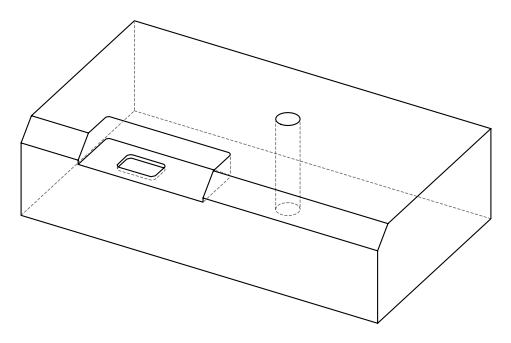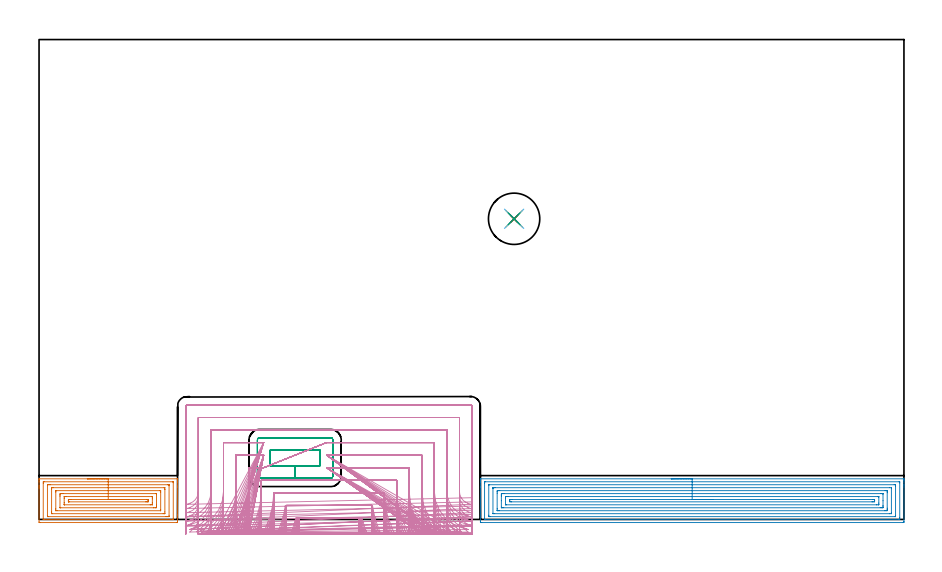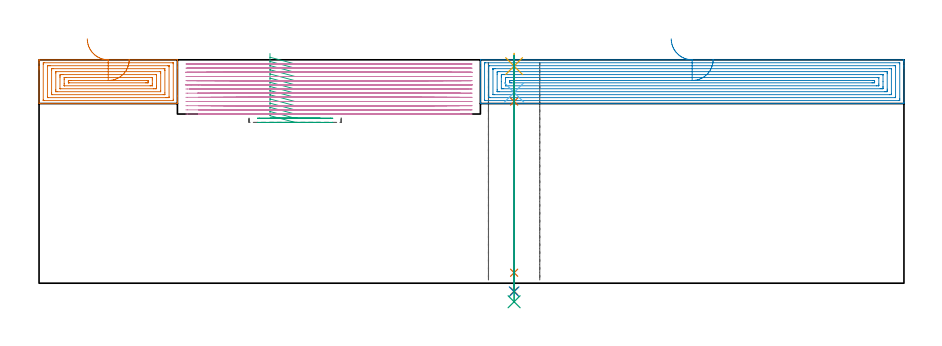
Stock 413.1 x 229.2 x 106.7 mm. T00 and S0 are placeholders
(PLAN: 9 operations, 6 tool changes, 97.7 min)
(1 AREA_MILL | FG_CHAMFER_SURFACE | UGT0205_001 | 4.51 min | 16179 mm3)
(2 AREA_MILL_1 | FG_CHAMFER_SURFACE_1 | UGT0205_001 | 13.23 min | 45923 mm3)
(3 MILL_RECTANGULAR_POCKET | POCKET_RECTANGULAR_STRAIGHT | NXT0201_009 | Follow Part, ap 2, ae 75% | 6.54 min | 35278 mm3)
(4 MILL_SLOT | SLOT_PARTIAL_RECTANGULAR | NXT0201_009 | Follow Part, ap 2, ae 75% | 71.89 min | 185715 mm3)
(5 SPOT_DRILL | STEP1HOLE | NXT0321_9005460120000 | 0.05 min | 160 mm3)
(6 DRILL_BLIND_HOLE_INTO_CENTER | STEP1HOLE | UGT0301_217 | 0.07 min | 997 mm3)
(7 GUN_DRILL_THROUGH_HOLE | STEP1HOLE | UGT0307_007 | 0.54 min | 7274 mm3)
(8 DRILL_TO_ENLARGE_THROUGH_HOLE | STEP1HOLE | NXT0301_104 | 0.45 min | 7944 mm3)
(9 DRILL_TO_ENLARGE_THROUGH_HOLE_1 | STEP1HOLE | UGT0301_058 | 0.47 min | 33857 mm3)
(TOOL UGT0205_001 | Chamfer Mill 20 x 3 x 45 deg. | D20 FL50 Z2)
(TOOL NXT0201_009 | ENDMILL 8mm [2P460-0800-NA 1630] | D8 FL26 Z6)
(TOOL NXT0321_9005460120000 | NC Spot Drill, 142deg, 12mm, Carbide, Uncoated | D12 PA142 FL30 Z2)
(TOOL UGT0301_217 | Twist Drill 10.4 mm | D10.4 PA118 FL82 Z2)
(TOOL UGT0307_007 | Gun Drill 10 mm | D10 PA130 FL24 Z1)
(TOOL NXT0301_104 | Carbide Drill 14mm [860.1-1400-112A1-MM 2214] | D14 PA140 FL123 Z2)
(TOOL UGT0301_058 | Twist Drill 24.5 mm | D24.5 PA118 FL160 Z2)
(OP 1 AREA_MILL)
G17 G21 G94 G90
T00 M6
G54
G17 G0 G90 X23.05 Y19.4 S1061 M3
G43 Z116.7 H0
G94 G1 X23.088 Z115.828 F250.
X23.202 Z114.963
X23.391 Z114.112
X23.653 Z113.28
X23.987 Z112.474
X24.39 Z111.7
X24.858 Z110.964
X25.39 Z110.272
X25.979 Z109.629
X26.622 Z109.04
X27.314 Z108.508
X28.05 Z108.04
X28.824 Z107.637
X29.63 Z107.303
X30.462 Z107.041
X31.313 Z106.852
X32.178 Z106.738
X33.05 Z106.7
X65.975
X66.09 Y19.397 Z106.689
X66.093 Y19.354 Z106.646
X66.1 Y19.053 Z106.351
Y18.386 Z105.684
Y17.886 Z105.181
Y15.848 Z103.146
Y15.205 Z102.499
Y2.105 Z89.402
Y-0.879 Z86.418
X66.098 Y-1.203 Z86.094
X66.09 Y-1.491 Z85.805
X65.803 Y-1.499 Z85.799
X0.569 Y-1.5 Z85.8
X0.295 Y-1.497 Z85.802
X0.01 Y-1.491 Z85.805
X0. Y-1.201 Z86.096
Y14.633 Z101.928
Y15.205 Z102.499
Y15.848 Z103.146
Y16.098 Z103.395
Y17.886 Z105.181
Y18.386 Z105.684
Y19.053 Z106.352
X0.007 Y19.354 Z106.646
X0.01 Y19.397 Z106.689
X0.124 Y19.4 Z106.7
X33.05
Y17.986 Z105.286
X63.751
X63.851 Y17.984 Z105.284
X64.049 Y17.979 Z105.279
X64.091 Y17.977 Z105.277
X64.094 Y17.966 Z105.266
X64.098 Y17.936 Z105.236
X64.099 Y17.886 Z105.186
X64.1 Y17.535 Z104.835
X64.099 Y0.558 Z87.858
X64.093 Y0.014 Z87.314
X64.09 Y-0.067 Z87.233
X63.95 Y-0.079 Z87.221
X63.849 Y-0.084 Z87.216
X63.751 Y-0.085 Z87.215
X2.349 Y-0.086 Z87.214
X2.249 Y-0.085 Z87.215
X2.05 Y-0.08 Z87.22
X2.009 Y-0.077 Z87.223
X2.006 Y-0.066 Z87.234
X2.002 Y-0.036 Z87.264
X2.001 Y0.014 Z87.314
X2. Y0.365 Z87.665
X2.001 Y17.342 Z104.642
X2.007 Y17.886 Z105.186
X2.01 Y17.967 Z105.267
X2.15 Y17.979 Z105.279
X2.251 Y17.984 Z105.284
X2.349 Y17.985 Z105.285
X33.05 Y17.986 Z105.286
Y16.572 Z103.872
X61.5 Y16.571 Z103.871
X61.971 Y16.57 Z103.87
X62.038 Y16.568 Z103.868
X62.076 Y16.565 Z103.865
X62.09 Y16.557 Z103.857
X62.093 Y16.487 Z103.787
X62.099 Y16.228 Z103.528
X62.1 Y16.098 Z103.398
X62.099 Y1.673 Z88.973
X62.093 Y1.543 Z88.843
X62.079 Y1.335 Z88.635
X61.971 Y1.333 Z88.633
X61.551 Y1.33 Z88.63
X61.081 Y1.329 Z88.629
X60.662 Y1.328 Z88.628
X4.6
X4.129 Y1.33 Z88.63
X4.062 Y1.332 Z88.632
X4.024 Y1.335 Z88.635
X4.01 Y1.343 Z88.643
X4.007 Y1.413 Z88.713
X4.001 Y1.672 Z88.972
X4. Y1.802 Z89.102
X4.001 Y16.227 Z103.527
X4.007 Y16.357 Z103.657
X4.021 Y16.565 Z103.865
X4.129 Y16.567 Z103.867
X4.549 Y16.57 Z103.87
X5.019 Y16.571 Z103.871
X5.437 Y16.572 Z103.872
X33.05
Y15.157 Z102.457
X59.744
X59.941 Y15.156 Z102.456
X60.04 Y15.153 Z102.453
X60.081 Y15.151 Z102.451
X60.09 Y15.121 Z102.421
X60.1 Y14.403 Z101.703
Y14.311 Z101.611
X60.099 Y3.589 Z90.889
X60.092 Y2.795 Z90.095
X60.083 Y2.749 Z90.049
X60.038 Y2.747 Z90.047
X59.933 Y2.744 Z90.044
X59.723 Y2.743 Z90.043
X59.301
X6.356
X6.159 Y2.744 Z90.044
X6.06 Y2.747 Z90.047
X6.019 Y2.749 Z90.049
X6.01 Y2.779 Z90.079
X6. Y3.497 Z90.797
Y3.589 Z90.889
X6.001 Y14.311 Z101.611
X6.008 Y15.105 Z102.405
X6.017 Y15.151 Z102.451
X6.062 Y15.153 Z102.453
X6.167 Y15.156 Z102.456
X6.377 Y15.157 Z102.457
X6.799
X33.05
Y13.743 Z101.043
X57.522
X58.089 Y13.742 Z101.042
X58.092 Y13.74 Z101.04
X58.098 Y13.732 Z101.032
X58.099 Y13.418 Z100.718
X58.1 Y12.837 Z100.137
Y4.795 Z92.095
X58.098 Y4.482 Z91.782
X58.091 Y4.192 Z91.492
X58.088 Y4.164 Z91.464
X58.04 Y4.16 Z91.46
X57.954 Y4.158 Z91.458
X8.578 Y4.157 Z91.457
X8.011 Y4.158 Z91.458
X8.008 Y4.16 Z91.46
X8.002 Y4.168 Z91.468
X8. Y4.482 Z91.782
Y5.063 Z92.363
Y13.105 Z100.405
X8.002 Y13.418 Z100.718
X8.009 Y13.707 Z101.007
X8.012 Y13.736 Z101.036
X8.06 Y13.74 Z101.04
X8.146 Y13.742 Z101.042
X33.05 Y13.743 Z101.043
Y12.329 Z99.629
X55.742 Y12.328 Z99.628
X55.938 Y12.327 Z99.627
X56.067 Y12.323 Z99.623
X56.091 Y12.321 Z99.621
X56.095 Y12.304 Z99.604
X56.097 Y12.284 Z99.584
X56.1 Y12.165 Z99.465
Y6.803 Z94.103
X56.098 Y6.269 Z93.569
X56.094 Y5.916 Z93.216
X56.08 Y5.578 Z92.878
X55.742 Y5.574 Z92.874
X55.546 Y5.572 Z92.872
X54.852 Y5.571 Z92.871
X54.658
X10.358 Y5.572 Z92.872
X10.162 Y5.573 Z92.873
X10.033 Y5.577 Z92.877
X10.009 Y5.579 Z92.879
X10.005 Y5.596 Z92.896
X10.003 Y5.616 Z92.916
X10. Y5.735 Z93.035
Y11.096 Z98.396
X10.002 Y11.631 Z98.931
X10.006 Y11.984 Z99.284
X10.02 Y12.322 Z99.622
X10.358 Y12.326 Z99.626
X10.554 Y12.328 Z99.628
X11.248 Y12.329 Z99.629
X11.442
X33.05
Y10.915 Z98.215
X53.962 Y10.914 Z98.214
X54.021 Y10.913 Z98.213
X54.067 Y10.911 Z98.211
X54.09 Y10.908 Z98.208
X54.092 Y10.875 Z98.175
X54.097 Y10.737 Z98.037
X54.1 Y10.599 Z97.899
Y9.844 Z97.144
Y7.918 Z95.218
X54.096 Y7.163 Z94.463
X54.093 Y7.031 Z94.331
X54.086 Y6.992 Z94.292
X54.05 Y6.99 Z94.29
X53.962 Y6.988 Z94.288
X53.249 Y6.985 Z94.285
X53.072
X12.138 Y6.986 Z94.286
X12.079 Y6.987 Z94.287
X12.033 Y6.989 Z94.289
X12.01 Y6.992 Z94.292
X12.008 Y7.025 Z94.325
X12.003 Y7.163 Z94.463
X12. Y7.301 Z94.601
Y8.056 Z95.356
Y9.982 Z97.282
X12.004 Y10.737 Z98.037
X12.007 Y10.869 Z98.169
X12.014 Y10.908 Z98.208
X12.05 Y10.91 Z98.21
X12.138 Y10.912 Z98.212
X12.851 Y10.915 Z98.215
X13.028
X33.05
Y9.5 Z96.8
X51.634
X51.995 Y9.498 Z96.798
X52.074 Y9.496 Z96.796
X52.086 Y9.494 Z96.794
X52.09 Y9.485 Z96.785
X52.095 Y9.445 Z96.745
X52.098 Y9.363 Z96.663
X52.1 Y9.033 Z96.333
X52.099 Y8.95 Z96.25
X52.093 Y8.545 Z95.845
X52.09 Y8.444 Z95.744
X52.081 Y8.406 Z95.706
X52.023 Y8.404 Z95.704
X51.839 Y8.402 Z95.702
X51.292 Y8.4 Z95.7
X50.951 Y8.399 Z95.699
X14.466 Y8.4 Z95.7
X14.105 Y8.402 Z95.702
X14.026 Y8.404 Z95.704
X14.014 Y8.406 Z95.706
X14.01 Y8.415 Z95.715
X14.005 Y8.455 Z95.755
X14.002 Y8.537 Z95.837
X14. Y8.867 Z96.167
X14.001 Y8.95 Z96.25
X14.007 Y9.355 Z96.655
X14.01 Y9.456 Z96.756
X14.019 Y9.494 Z96.794
X14.077 Y9.496 Z96.796
X14.261 Y9.498 Z96.798
X14.807 Y9.5 Z96.8
X15.149
X33.05
X33.922 Z96.839
X34.786 Z96.952
X35.638 Z97.141
X36.47 Z97.404
X37.276 Z97.737
X38.05 Z98.14
X38.786 Z98.609
X39.478 Z99.14
X40.121 Z99.729
X40.71 Z100.373
X41.241 Z101.065
X41.71 Z101.8
X42.113 Z102.574
X42.447 Z103.38
X42.709 Z104.212
X42.898 Z105.064
X43.012 Z105.929
X43.05 Z106.8
G0 Z116.7
M5
M2
(OP 2 AREA_MILL_1)
G17 G21 G94 G90
T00 M6
G54
G17 G0 G90 X301.95 Y19.4 S1061 M3
G43 Z116.7 H0
G94 G1 X301.988 Z115.828 F250.
X302.102 Z114.963
X302.291 Z114.112
X302.553 Z113.28
X302.887 Z112.474
X303.29 Z111.7
X303.759 Z110.964
X304.29 Z110.272
X304.879 Z109.629
X305.522 Z109.04
X306.214 Z108.508
X306.95 Z108.04
X307.724 Z107.637
X308.53 Z107.303
X309.362 Z107.041
X310.214 Z106.852
X311.078 Z106.738
X311.95 Z106.7
X412.925
X413.09 Y19.397 Z106.688
X413.093 Y19.335 Z106.626
X413.1 Y18.915 Z106.214
Y18.584 Z105.883
Y17.886 Z105.181
Y16.643 Z103.94
Y16.098 Z103.393
Y15.477 Z102.773
Y-0.879 Z86.418
X413.098 Y-1.153 Z86.144
X413.09 Y-1.492 Z85.806
X412.752 Y-1.499 Z85.799
X211.421 Y-1.5 Z85.8
X211.146 Y-1.497 Z85.802
X210.81 Y-1.492 Z85.806
X210.8 Y-1.151 Z86.146
Y15.477 Z102.773
Y17.886 Z105.181
Y18.584 Z105.883
Y18.915 Z106.215
X210.807 Y19.335 Z106.626
X210.81 Y19.397 Z106.688
X210.975 Y19.4 Z106.7
X311.95
Y17.986 Z105.286
X410.791 Y17.985 Z105.285
X410.892 Y17.984 Z105.284
X411.083 Y17.979 Z105.279
X411.09 Y17.886 Z105.186
X411.099 Y17.478 Z104.778
X411.1 Y0.908 Z88.208
X411.099 Y0.501 Z87.801
X411.09 Y0.014 Z87.314
X411.083 Y-0.079 Z87.221
X410.892 Y-0.084 Z87.216
X410.791 Y-0.085 Z87.215
X213.209 Y-0.086 Z87.214
X213.108 Y-0.085 Z87.215
X212.908 Y-0.079 Z87.221
X212.809 Y-0.073 Z87.227
X212.805 Y-0.044 Z87.256
X212.802 Y0.014 Z87.314
X212.8 Y0.423 Z87.723
X212.801 Y17.399 Z104.699
X212.81 Y17.886 Z105.186
X212.817 Y17.979 Z105.279
X213.008 Y17.984 Z105.284
X213.109 Y17.985 Z105.285
X311.95 Y17.986 Z105.286
Y16.572 Z103.872
X408.432 Y16.571 Z103.871
X408.904 Y16.569 Z103.869
X409.061 Y16.566 Z103.866
X409.081 Y16.565 Z103.865
X409.09 Y16.528 Z103.828
X409.095 Y16.424 Z103.724
X409.098 Y16.294 Z103.594
X409.1 Y16.098 Z103.398
Y15.903 Z103.203
Y1.606 Z88.906
X409.096 Y1.41 Z88.71
X409.091 Y1.355 Z88.655
X409.087 Y1.334 Z88.634
X409.08 Y1.333 Z88.633
X409.023 Y1.33 Z88.63
X408.904 Y1.329 Z88.629
X215.468
X214.996 Y1.331 Z88.631
X214.839 Y1.334 Z88.634
X214.819 Y1.335 Z88.635
X214.81 Y1.372 Z88.672
X214.805 Y1.475 Z88.775
X214.802 Y1.606 Z88.906
X214.8 Y1.802 Z89.102
Y1.997 Z89.297
Y16.294 Z103.594
X214.804 Y16.49 Z103.79
X214.809 Y16.545 Z103.845
X214.813 Y16.566 Z103.866
X214.82 Y16.567 Z103.867
X214.878 Y16.57 Z103.87
X214.996 Y16.571 Z103.871
X311.95 Y16.572 Z103.872
Y15.157 Z102.457
X406.271
X407.071 Y15.151 Z102.451
X407.088
X407.092 Y15.132 Z102.432
X407.096 Y15.079 Z102.379
X407.099 Y14.972 Z102.272
X407.1 Y3.15 Z90.45
X407.099 Y2.931 Z90.231
X407.096 Y2.822 Z90.122
X407.091 Y2.768 Z90.068
X407.088 Y2.749 Z90.049
X407.064 Y2.748 Z90.048
X406.224 Y2.743 Z90.043
X406.176
X217.629
X216.829 Y2.748 Z90.048
X216.812 Y2.749 Z90.049
X216.808 Y2.768 Z90.068
X216.804 Y2.821 Z90.121
X216.801 Y2.928 Z90.228
X216.8 Y14.75 Z102.05
X216.801 Y14.969 Z102.269
X216.804 Y15.078 Z102.378
X216.809 Y15.132 Z102.432
X216.812 Y15.151 Z102.451
X216.836 Y15.152 Z102.452
X217.677 Y15.157 Z102.457
X217.724
X311.95
Y13.743 Z101.043
X404.111
X404.436 Y13.742 Z101.042
X405.009 Y13.738 Z101.038
X405.069 Y13.736 Z101.036
X405.09 Y13.721 Z101.021
X405.096 Y13.651 Z100.951
X405.098 Y13.418 Z100.718
X405.1 Y12.754 Z100.054
Y5.376 Z92.676
X405.097 Y4.715 Z92.015
X405.09 Y4.482 Z91.782
X405.077 Y4.164 Z91.464
X404.759 Y4.16 Z91.46
X404.436 Y4.158 Z91.458
X403.868 Y4.157 Z91.457
X219.789
X219.464 Y4.158 Z91.458
X218.891 Y4.161 Z91.461
X218.831 Y4.164 Z91.464
X218.81 Y4.179 Z91.479
X218.804 Y4.249 Z91.549
X218.802 Y4.482 Z91.782
X218.8 Y5.146 Z92.446
Y12.524 Z99.824
X218.803 Y13.185 Z100.485
X218.81 Y13.418 Z100.718
X218.823 Y13.736 Z101.036
X219.141 Y13.74 Z101.04
X219.464 Y13.742 Z101.042
X220.032 Y13.743 Z101.043
X311.95
Y12.329 Z99.629
X401.951
X402.649 Y12.328 Z99.628
X402.847 Y12.326 Z99.626
X403.02 Y12.322 Z99.622
X403.09 Y12.314 Z99.614
X403.093 Y12.273 Z99.573
X403.098 Y12.075 Z99.375
X403.1 Y8.946 Z96.246
Y6.712 Z94.012
X403.099 Y6.269 Z93.569
X403.097 Y5.822 Z93.122
X403.09 Y5.669 Z92.969
X403.077 Y5.578 Z92.878
X402.998 Y5.576 Z92.876
X402.649 Y5.572 Z92.872
X402.454 Y5.571 Z92.871
X401.756
X221.949
X221.251 Y5.572 Z92.872
X221.053 Y5.574 Z92.874
X220.88 Y5.578 Z92.878
X220.81 Y5.586 Z92.886
X220.807 Y5.627 Z92.927
X220.802 Y5.825 Z93.125
X220.8 Y8.954 Z96.254
Y11.188 Z98.488
X220.801 Y11.631 Z98.931
X220.803 Y12.078 Z99.378
X220.81 Y12.231 Z99.531
X220.823 Y12.322 Z99.622
X220.902 Y12.324 Z99.624
X221.251 Y12.328 Z99.628
X221.447 Y12.329 Z99.629
X222.144
X311.95
Y10.915 Z98.215
X400.685 Y10.914 Z98.214
X400.862 Y10.913 Z98.213
X401.039 Y10.91 Z98.21
X401.082 Y10.908 Z98.208
X401.09 Y10.879 Z98.179
X401.096 Y10.816 Z98.116
X401.099 Y10.737 Z98.037
X401.1 Y7.819 Z95.119
X401.096 Y7.163 Z94.463
X401.093 Y7.044 Z94.344
X401.089 Y6.992 Z94.292
X401.036 Y6.989 Z94.289
X400.862 Y6.987 Z94.287
X400.146 Y6.985 Z94.285
X399.968
X223.215 Y6.986 Z94.286
X223.038 Y6.987 Z94.287
X222.861 Y6.99 Z94.29
X222.818 Y6.992 Z94.292
X222.81 Y7.021 Z94.321
X222.804 Y7.084 Z94.384
X222.801 Y7.163 Z94.463
X222.8 Y10.081 Z97.381
X222.804 Y10.737 Z98.037
X222.807 Y10.856 Z98.156
X222.811 Y10.908 Z98.208
X222.864 Y10.911 Z98.211
X223.038 Y10.913 Z98.213
X223.754 Y10.915 Z98.215
X223.932
X311.95
Y9.5 Z96.8
X398.181
X398.526 Y9.499 Z96.799
X399.075 Y9.493 Z96.793
X399.099 Y8.95 Z96.25
Y8.926 Z96.226
X399.075 Y8.407 Z95.707
X398.729 Y8.402 Z95.702
X398.181 Y8.4 Z95.7
X397.838
X225.719
X225.374 Y8.401 Z95.701
X224.825 Y8.407 Z95.707
X224.801 Y8.95 Z96.25
Y8.974 Z96.274
X224.825 Y9.493 Z96.793
X225.171 Y9.498 Z96.798
X225.719 Y9.5 Z96.8
X226.062
X311.95
X312.822 Z96.839
X313.687 Z96.952
X314.538 Z97.141
X315.37 Z97.404
X316.176 Z97.737
X316.95 Z98.14
X317.686 Z98.609
X318.378 Z99.14
X319.021 Z99.729
X319.61 Z100.373
X320.142 Z101.065
X320.61 Z101.8
X321.013 Z102.574
X321.347 Z103.38
X321.609 Z104.212
X321.798 Z105.064
X321.912 Z105.929
X321.95 Z106.8
G0 Z116.7
M5
M2
(OP 3 MILL_RECTANGULAR_POCKET)
G17 G21 G94 G90
T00 M6
G54
G17 G0 G90 X110.3 Y32.335 S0 M3
G43 Z116.7 H1
Z109.7
G94 G1 Y25.7 Z107.922 F250.
X122.3 Z104.707
X134.3 F500.
Y33.
X110.3
Y25.7
X122.3
Y19.7
X139.3
G3 X140.3 Y20.7 R1.
G1 Y38.
G3 X139.3 Y39. R1.
G1 X105.3
G3 X104.3 Y38. R1.
G1 Y20.7
G3 X105.3 Y19.7 R1.
G1 X122.3
X123.3
G0 X110.3 Y32.335 Z107.707
G1 Y25.7 Z105.929 F250.
X122.3 Z102.713
X134.3 F500.
Y33.
X110.3
Y25.7
X122.3
Y19.7
X139.3
G3 X140.3 Y20.7 R1.
G1 Y38.
G3 X139.3 Y39. R1.
G1 X105.3
G3 X104.3 Y38. R1.
G1 Y20.7
G3 X105.3 Y19.7 R1.
G1 X122.3
X123.3
G0 X110.3 Y32.335 Z105.713
G1 Y25.7 Z103.935 F250.
X122.3 Z100.72
X134.3 F500.
Y33.
X110.3
Y25.7
X122.3
Y19.7
X139.3
G3 X140.3 Y20.7 R1.
G1 Y38.
G3 X139.3 Y39. R1.
G1 X105.3
G3 X104.3 Y38. R1.
G1 Y20.7
G3 X105.3 Y19.7 R1.
G1 X122.3
X123.3
G0 X110.3 Y32.335 Z103.72
G1 Y25.7 Z101.942 F250.
X122.3 Z98.727
X134.3 F500.
Y33.
X110.3
Y25.7
X122.3
Y19.7
X139.3
G3 X140.3 Y20.7 R1.
G1 Y38.
G3 X139.3 Y39. R1.
G1 X105.3
G3 X104.3 Y38. R1.
G1 Y20.7
G3 X105.3 Y19.7 R1.
G1 X122.3
X123.3
G0 X110.3 Y32.335 Z101.727
G1 Y25.7 Z99.949 F250.
X122.3 Z96.733
X134.3 F500.
Y33.
X110.3
Y25.7
X122.3
Y19.7
X139.3
G3 X140.3 Y20.7 R1.
G1 Y38.
G3 X139.3 Y39. R1.
G1 X105.3
G3 X104.3 Y38. R1.
G1 Y20.7
G3 X105.3 Y19.7 R1.
G1 X122.3
X123.3
G0 X110.3 Y32.335 Z99.733
G1 Y25.7 Z97.955 F250.
X122.3 Z94.74
X134.3 F500.
Y33.
X110.3
Y25.7
X122.3
Y19.7
X139.3
G3 X140.3 Y20.7 R1.
G1 Y38.
G3 X139.3 Y39. R1.
G1 X105.3
G3 X104.3 Y38. R1.
G1 Y20.7
G3 X105.3 Y19.7 R1.
G1 X122.3
X123.3
G0 X110.3 Y32.335 Z97.74
G1 Y25.7 Z95.962 F250.
X122.3 Z92.747
X134.3 F500.
Y33.
X110.3
Y25.7
X122.3
Y19.7
X139.3
G3 X140.3 Y20.7 R1.
G1 Y38.
G3 X139.3 Y39. R1.
G1 X105.3
G3 X104.3 Y38. R1.
G1 Y20.7
G3 X105.3 Y19.7 R1.
G1 X122.3
X123.3
G0 X110.3 Y32.335 Z95.747
G1 Y25.7 Z93.969 F250.
X122.3 Z90.753
X134.3 F500.
Y33.
X110.3
Y25.7
X122.3
Y19.7
X139.3
G3 X140.3 Y20.7 R1.
G1 Y38.
G3 X139.3 Y39. R1.
G1 X105.3
G3 X104.3 Y38. R1.
G1 Y20.7
G3 X105.3 Y19.7 R1.
G1 X122.3
X123.3
G0 X110.3 Y32.335 Z93.753
G1 Y25.7 Z91.975 F250.
X122.3 Z88.76
X134.3 F500.
Y33.
X110.3
Y25.7
X122.3
Y19.7
X139.3
G3 X140.3 Y20.7 R1.
G1 Y38.
G3 X139.3 Y39. R1.
G1 X105.3
G3 X104.3 Y38. R1.
G1 Y20.7
G3 X105.3 Y19.7 R1.
G1 X122.3
X123.3
G0 X110.3 Y32.335 Z91.76
G1 Y25.7 Z89.982 F250.
X122.3 Z86.767
X134.3 F500.
Y33.
X110.3
Y25.7
X122.3
Y19.7
X139.3
G3 X140.3 Y20.7 R1.
G1 Y38.
G3 X139.3 Y39. R1.
G1 X105.3
G3 X104.3 Y38. R1.
G1 Y20.7
G3 X105.3 Y19.7 R1.
G1 X122.3
X123.3
G0 X110.3 Y32.335 Z89.767
G1 Y25.7 Z87.989 F250.
X122.3 Z84.773
X134.3 F500.
Y33.
X110.3
Y25.7
X122.3
Y19.7
X139.3
G3 X140.3 Y20.7 R1.
G1 Y38.
G3 X139.3 Y39. R1.
G1 X105.3
G3 X104.3 Y38. R1.
G1 Y20.7
G3 X105.3 Y19.7 R1.
G1 X122.3
X123.3
G0 X110.3 Y32.335 Z87.773
G1 Y25.7 Z85.995 F250.
X122.3 Z82.78
X134.3 F500.
Y33.
X110.3
Y25.7
X122.3
Y19.7
X139.3
G3 X140.3 Y20.7 R1.
G1 Y38.
G3 X139.3 Y39. R1.
G1 X105.3
G3 X104.3 Y38. R1.
G1 Y20.7
G3 X105.3 Y19.7 R1.
G1 X122.3
X123.3
G0 X110.3 Y32.335 Z85.78
G1 Y25.7 Z84.002 F250.
X122.3 Z80.787
X134.3 F500.
Y33.
X110.3
Y25.7
X122.3
Y19.7
X139.3
G3 X140.3 Y20.7 R1.
G1 Y38.
G3 X139.3 Y39. R1.
G1 X105.3
G3 X104.3 Y38. R1.
G1 Y20.7
G3 X105.3 Y19.7 R1.
G1 X122.3
X123.3
G0 X110.3 Y32.335 Z83.787
G1 Y25.7 Z82.009 F250.
X122.3 Z78.793
X134.3 F500.
Y33.
X110.3
Y25.7
X122.3
Y19.7
X139.3
G3 X140.3 Y20.7 R1.
G1 Y38.
G3 X139.3 Y39. R1.
G1 X105.3
G3 X104.3 Y38. R1.
G1 Y20.7
G3 X105.3 Y19.7 R1.
G1 X122.3
X123.3
G0 X110.3 Y32.335 Z81.793
G1 Y25.7 Z80.015 F250.
X122.3 Z76.8
X134.3 F500.
Y33.
X110.3
Y25.7
X122.3
Y19.7
X139.3
G3 X140.3 Y20.7 R1.
G1 Y38.
G3 X139.3 Y39. R1.
G1 X105.3
G3 X104.3 Y38. R1.
G1 Y20.7
G3 X105.3 Y19.7 R1.
G1 X122.3
X123.3
G0 Z116.7
M5
M2
(OP 4 MILL_SLOT)
G17 G21 G94 G90
T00 M6
G54
G17 G0 G90 X156.635 Y-6.841 S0 M3
G43 Z116.7 H1
Z104.708
G94 G1 X155.67 Y-4. F250.
G2 X154.307 Y0.7 R54. F500.
G1 X122.591
G2 X121.228 Y-4. R54.
G1 X120.262 Y-6.84 F250.
X163.139 Y-6.797
X162.053 Y-4.
G2 X159.266 Y6.7 R48. F500.
G1 X117.633
G2 X114.844 Y-4. R48.
G1 X113.758 Y-6.796 F250.
X169.801 Y-6.731
X168.56 Y-4.
G2 X164.805 Y12.7 R42. F500.
G1 X112.095
G2 X108.336 Y-4. R42.
G1 X107.095 Y-6.731 F250.
X176.715 Y-6.628
X175.268 Y-4.
G2 X170.8 Y13.37 R36. F500.
G1 Y18.7
X106.1
Y13.378
G2 X101.628 Y-4. R36.
G1 X100.18 Y-6.627 F250.
X184.077 Y-6.446
X182.34 Y-4.
G2 X176.8 Y13.37 R30. F500.
G1 Y24.7
X140.3
X137.3 F250.
X192.41 Y-6.07 F500.
X190.239 Y-4. F250.
G2 X182.8 Y13.37 R24. F500.
G1 Y30.7
X140.3
X137.3 F250.
G0 Z116.7
X204.587 Y-4.744
Z104.708
G1 X201.71 Y-3.895
G2 X188.8 Y13.37 R18. F500.
G1 Y36.7
X140.3
X137.3 F250.
X107.3 Y24.7 F500.
X104.3 F250.
X100.1 F500.
Y13.378
G2 X94.554 Y-4. R30.
G1 X92.817 Y-6.445 F250.
X107.3 Y30.7 F500.
X104.3 F250.
X94.1 F500.
Y13.378
G2 X86.654 Y-4. R24.
G1 X84.481 Y-6.069 F250.
X107.3 Y36.7 F500.
X104.3 F250.
X88.1 F500.
Y13.378
G2 X75.176 Y-3.892 R18.
G1 X72.298 Y-4.738 F250.
X206.279 Y1.288 F500.
X204.8 Y1.538 F250.
G2 X194.8 Y13.37 R12. F500.
G1 Y42.7
X82.1
Y13.378
G2 X72.1 Y1.545 R12.
G1 X70.621 Y1.295 F250.
X206.214 Y7.213 F500.
X204.8 Y7.713 F250.
G2 X200.8 Y13.37 R6. F500.
G1 Y48.7
X76.1
Y13.378
G2 X72.1 Y7.721 R6.
G1 X70.686 Y7.221 F250.
X206.8 Y10.37 F500.
Y13.37 F250.
Y54. F500.
G3 X206.1 Y54.7 R0.7
G1 X70.8
G3 X70.1 Y54. R0.7
G1 Y13.378
Y10.378 F250.
G0 Z116.7
X155.89 Y-6.876
Z102.715
G1 X155.036 Y-4.
G2 X153.866 Y0.7 R54. F500.
G1 X123.032
G2 X121.862 Y-4. R54.
G1 X121.007 Y-6.876 F250.
X162.291 Y-6.842
X161.33 Y-4.
G2 X159.029 Y6.7 R48. F500.
G1 X117.871
G2 X115.568 Y-4. R48.
G1 X114.606 Y-6.842 F250.
X168.815 Y-6.792
X167.717 Y-4.
G2 X164.8 Y11.379 R42. F500.
G1 Y12.7
X112.1
Y11.385
G2 X109.181 Y-4. R42.
G1 X108.082 Y-6.791 F250.
X175.532 Y-6.712
X174.25 Y-4.
G2 X170.8 Y11.379 R36. F500.
G1 Y18.7
X106.1
Y11.385
G2 X102.647 Y-4. R36.
G1 X101.365 Y-6.712 F250.
X182.579 Y-6.576
X181.041 Y-4.
G2 X176.8 Y11.379 R30. F500.
G1 Y24.7
X140.3
X137.3 F250.
X190.297 Y-6.303 F500.
X188.374 Y-4. F250.
G2 X182.8 Y11.379 R24. F500.
G1 Y30.7
X140.3
X137.3 F250.
X200.009 Y-5.559 F500.
X197.446 Y-4. F250.
G2 X188.8 Y11.379 R18. F500.
G1 Y36.7
X140.3
X137.3 F250.
X107.3 Y24.7 F500.
X104.3 F250.
X100.1 F500.
Y11.385
G2 X95.855 Y-4. R30.
G1 X94.316 Y-6.575 F250.
X107.3 Y30.7 F500.
X104.3 F250.
X94.1 F500.
Y11.385
G2 X88.52 Y-4. R24.
G1 X86.597 Y-6.303 F250.
X107.3 Y36.7 F500.
X104.3 F250.
X88.1 F500.
Y11.385
G2 X79.444 Y-4. R18.
G1 X76.88 Y-5.557 F250.
X206.253 Y-0.703 F500.
X204.775 Y-0.449 F250.
G2 X194.8 Y11.379 R12. F500.
G1 Y42.7
X82.1
Y11.385
G2 X72.125 Y-0.443 R12.
G1 X70.646 Y-0.696 F250.
X206.214 Y5.222 F500.
X204.8 Y5.722 F250.
G2 X200.8 Y11.379 R6. F500.
G1 Y48.7
X76.1
Y11.385
G2 X72.1 Y5.728 R6.
G1 X70.686 Y5.228 F250.
X206.8 Y8.379 F500.
Y11.379 F250.
Y54. F500.
G3 X206.1 Y54.7 R0.7
G1 X70.8
G3 X70.1 Y54. R0.7
G1 Y11.385
Y8.385 F250.
G0 Z116.7
X155.229 Y-6.906
Z100.723
G1 X154.485 Y-4.
G2 X153.503 Y0.7 R54. F500.
G1 X123.396
G2 X122.413 Y-4. R54.
G1 X121.669 Y-6.906 F250.
X161.541 Y-6.881
X160.704 Y-4.
G2 X158.875 Y6.7 R48. F500.
G1 X118.024
G2 X116.194 Y-4. R48.
G1 X115.357 Y-6.881 F250.
X167.946 Y-6.844
X166.99 Y-4.
G2 X164.8 Y9.385 R42. F500.
G1 Y12.7
X112.1
Y9.392
G2 X109.908 Y-4. R42.
G1 X108.951 Y-6.843 F250.
X174.496 Y-6.785
X173.381 Y-4.
G2 X170.8 Y9.385 R36. F500.
G1 Y18.7
X106.1
Y9.392
G2 X103.516 Y-4. R36.
G1 X102.4 Y-6.785 F250.
X181.29 Y-6.685
X179.952 Y-4.
G2 X176.8 Y9.385 R30. F500.
G1 Y24.7
X140.3
X137.3 F250.
X188.552 Y-6.49 F500.
X186.879 Y-4. F250.
G2 X182.8 Y9.385 R24. F500.
G1 Y30.7
X140.3
X137.3 F250.
X196.996 Y-6.006 F500.
X194.765 Y-4. F250.
G2 X188.8 Y9.385 R18. F500.
G1 Y36.7
X140.3
X137.3 F250.
X107.3 Y24.7 F500.
X104.3 F250.
X100.1 F500.
Y9.392
G2 X96.945 Y-4. R30.
G1 X95.606 Y-6.684 F250.
X107.3 Y30.7 F500.
X104.3 F250.
X94.1 F500.
Y9.392
G2 X90.016 Y-4. R24.
G1 X88.342 Y-6.49 F250.
X107.3 Y36.7 F500.
X104.3 F250.
X88.1 F500.
Y9.392
G2 X82.127 Y-4. R18.
G1 X79.895 Y-6.005 F250.
X206.994 Y-2.983 F500.
X204.072 Y-2.301 F250.
G2 X194.8 Y9.385 R12. F500.
G1 Y42.7
X82.1
Y9.392
G2 X72.824 Y-2.295 R12.
G1 X69.902 Y-2.976 F250.
X206.214 Y3.228 F500.
X204.8 Y3.728 F250.
G2 X200.8 Y9.385 R6. F500.
G1 Y48.7
X76.1
Y9.392
G2 X72.1 Y3.735 R6.
G1 X70.686 Y3.235 F250.
X206.8 Y6.385 F500.
Y9.385 F250.
Y54. F500.
G3 X206.1 Y54.7 R0.7
G1 X70.8
G3 X70.1 Y54. R0.7
G1 Y9.392
Y6.392 F250.
G0 Z116.7
X154.651 Y-6.932
Z98.731
G1 X154.018 Y-4.
G2 X153.218 Y0.7 R54. F500.
G1 X123.683
G2 X122.883 Y-4. R54.
G1 X122.25 Y-6.932 F250.
X160.887 Y-6.914
X160.174 Y-4.
G2 X158.805 Y6.7 R48. F500.
G1 X118.095
G2 X116.727 Y-4. R48.
G1 X116.014 Y-6.914 F250.
X167.192 Y-6.887
X166.378 Y-4.
G2 X164.8 Y7.403 R42. F500.
G1 Y12.7
X112.1
Y7.399
G2 X110.524 Y-4. R42.
G1 X109.709 Y-6.887 F250.
X173.604 Y-6.846
X172.654 Y-4.
G2 X170.8 Y7.403 R36. F500.
G1 Y18.7
X106.1
Y7.399
G2 X104.248 Y-4. R36.
G1 X103.298 Y-6.846 F250.
X180.192 Y-6.775
X179.052 Y-4.
G2 X176.8 Y7.403 R30. F500.
G1 Y24.7
X140.3
X137.3 F250.
X187.107 Y-6.64 F500.
X185.682 Y-4. F250.
G2 X182.8 Y7.403 R24. F500.
G1 Y30.7
X140.3
X137.3 F250.
X194.773 Y-6.321 F500.
X192.873 Y-4. F250.
G2 X188.8 Y7.403 R18. F500.
G1 Y36.7
X140.3
X137.3 F250.
X107.3 Y24.7 F500.
X104.3 F250.
X100.1 F500.
Y7.399
G2 X97.85 Y-4. R30.
G1 X96.71 Y-6.775 F250.
X107.3 Y30.7 F500.
X104.3 F250.
X94.1 F500.
Y7.399
G2 X91.22 Y-4. R24.
G1 X89.796 Y-6.64 F250.
X107.3 Y36.7 F500.
X104.3 F250.
X88.1 F500.
Y7.399
G2 X84.031 Y-4. R18.
G1 X82.131 Y-6.322 F250.
X205.063 Y-4.844
X202.284 Y-3.715
G2 X194.8 Y7.403 R12. F500.
G1 Y42.7
X82.1
Y7.399
G2 X74.622 Y-3.717 R12.
G1 X71.843 Y-4.847 F250.
X206.214 Y1.246 F500.
X204.8 Y1.746 F250.
G2 X200.8 Y7.403 R6. F500.
G1 Y48.7
X76.1
Y7.399
G2 X72.1 Y1.742 R6.
G1 X70.686 Y1.242 F250.
X206.8 Y4.403 F500.
Y7.403 F250.
Y54. F500.
G3 X206.1 Y54.7 R0.7
G1 X70.8
G3 X70.1 Y54. R0.7
G1 Y7.399
Y4.399 F250.
G0 Z116.7
X154.149 Y-6.954
Z96.738
G1 X153.626 Y-4.
G2 X153.006 Y0.7 R54. F500.
G1 X123.895
G2 X123.276 Y-4. R54.
G1 X122.753 Y-6.954 F250.
X160.32 Y-6.942
X159.732 Y-4.
G2 X158.8 Y5.411 R48. F500.
G1 Y6.7
X118.1
Y5.4
G2 X117.171 Y-4. R48.
G1 X116.583 Y-6.942 F250.
X166.54 Y-6.924
X165.868 Y-4.
G2 X164.8 Y5.411 R42. F500.
G1 Y12.7
X112.1
Y5.4
G2 X111.035 Y-4. R42.
G1 X110.363 Y-6.924 F250.
X172.836 Y-6.896
X172.052 Y-4.
G2 X170.8 Y5.411 R36. F500.
G1 Y18.7
X106.1
Y5.4
G2 X104.851 Y-4. R36.
G1 X104.068 Y-6.896 F250.
X179.256 Y-6.849
X178.314 Y-4.
G2 X176.8 Y5.411 R30. F500.
G1 Y24.7
X140.3
X137.3 F250.
X185.899 Y-6.76 F500.
X184.722 Y-4. F250.
G2 X182.8 Y5.411 R24. F500.
G1 Y30.7
X140.3
X137.3 F250.
X193.025 Y-6.557 F500.
X191.456 Y-4. F250.
G2 X188.8 Y5.411 R18. F500.
G1 Y36.7
X140.3
X137.3 F250.
X107.3 Y24.7 F500.
X104.3 F250.
X100.1 F500.
Y5.4
G2 X98.589 Y-4. R30.
G1 X97.649 Y-6.849 F250.
X107.3 Y30.7 F500.
X104.3 F250.
X94.1 F500.
Y5.4
G2 X92.183 Y-4. R24.
G1 X91.008 Y-6.76 F250.
X107.3 Y36.7 F500.
X104.3 F250.
X88.1 F500.
Y5.4
G2 X85.451 Y-4. R18.
G1 X83.884 Y-6.558 F250.
X201.708 Y-5.861
X199.355 Y-4.
G2 X194.8 Y5.411 R12. F500.
G1 Y42.7
X82.1
Y5.4
G2 X77.559 Y-4. R12.
G1 X75.209 Y-5.865 F250.
X206.206 Y-0.745 F500.
X204.793 Y-0.243 F250.
G2 X200.8 Y5.411 R6. F500.
G1 Y48.7
X76.1
Y5.4
G2 X72.108 Y-0.254 R6.
G1 X70.695 Y-0.756 F250.
X206.8 Y2.411 F500.
Y5.411 F250.
Y54. F500.
G3 X206.1 Y54.7 R0.7
G1 X70.8
G3 X70.1 Y54. R0.7
G1 Y5.4
Y2.4 F250.
G0 Z116.7
X153.723 Y-6.972
Z94.746
G1 X153.311 Y-4.
G2 X152.868 Y0.7 R54. F500.
G1 X124.032
G2 X123.589 Y-4. R54.
G1 X123.177 Y-6.972 F250.
X159.839 Y-6.964
X159.376 Y-4.
G2 X158.8 Y3.414 R48. F500.
G1 Y6.7
X118.1
Y3.413
G2 X117.524 Y-4. R48.
G1 X117.061 Y-6.964 F250.
X165.989 Y-6.953
X165.46 Y-4.
G2 X164.8 Y3.414 R42. F500.
G1 Y12.7
X112.1
Y3.413
G2 X111.441 Y-4. R42.
G1 X110.911 Y-6.953 F250.
X172.19 Y-6.936
X171.572 Y-4.
G2 X170.8 Y3.414 R36. F500.
G1 Y18.7
X106.1
Y3.413
G2 X105.328 Y-4. R36.
G1 X104.711 Y-6.936 F250.
X178.472 Y-6.907
X177.731 Y-4.
G2 X176.8 Y3.414 R30. F500.
G1 Y24.7
X140.3
X137.3 F250.
X184.901 Y-6.853 F500.
X183.974 Y-4. F250.
G2 X182.8 Y3.414 R24. F500.
G1 Y30.7
X140.3
X137.3 F250.
X191.634 Y-6.734 F500.
X190.398 Y-4. F250.
G2 X188.8 Y3.414 R18. F500.
G1 Y36.7
X140.3
X137.3 F250.
X107.3 Y24.7 F500.
X104.3 F250.
X100.1 F500.
Y3.413
G2 X99.17 Y-4. R30.
G1 X98.428 Y-6.907 F250.
X107.3 Y30.7 F500.
X104.3 F250.
X94.1 F500.
Y3.413
G2 X92.926 Y-4. R24.
G1 X92. Y-6.853 F250.
X107.3 Y36.7 F500.
X104.3 F250.
X88.1 F500.
Y3.413
G2 X86.503 Y-4. R18.
G1 X85.267 Y-6.734 F250.
X199.218 Y-6.359
X197.364 Y-4.
G2 X194.8 Y3.414 R12. F500.
G1 Y42.7
X82.1
Y3.413
G2 X79.536 Y-4. R12.
G1 X77.683 Y-6.359 F250.
X207.01 Y-3.291 F500.
X204.286 Y-2.034 F250.
G2 X200.8 Y3.414 R6. F500.
G1 Y48.7
X76.1
Y3.413
G2 X72.605 Y-2.039 R6.
G1 X69.879 Y-3.291 F250.
X206.8 Y0.414 F500.
Y3.414 F250.
Y54. F500.
G3 X206.1 Y54.7 R0.7
G1 X70.8
G3 X70.1 Y54. R0.7
G1 Y3.413
Y0.413 F250.
G0 Z116.7
X153.226 Y-6.99
Z92.754
G1 X152.981 Y-4.
G2 X152.8 Y0.7 R54. F500.
G1 X124.1
G2 X123.92 Y-4. R54.
G1 X123.674 Y-6.99 F250.
X159.28 Y-6.987
X159.004 Y-4.
G2 X158.8 Y0.421 R48. F500.
G1 Y6.7
X118.1
Y0.419
G2 X117.896 Y-4. R48.
G1 X117.62 Y-6.987 F250.
X165.349 Y-6.983
X165.033 Y-4.
G2 X164.8 Y0.421 R42. F500.
G1 Y12.7
X112.1
Y0.419
G2 X111.867 Y-4. R42.
G1 X111.551 Y-6.983 F250.
X171.441 Y-6.977
X171.072 Y-4.
G2 X170.8 Y0.421 R36. F500.
G1 Y18.7
X106.1
Y0.419
G2 X105.828 Y-4. R36.
G1 X105.459 Y-6.977 F250.
X177.57 Y-6.967
X177.128 Y-4.
G2 X176.8 Y0.421 R30. F500.
G1 Y24.7
X140.3
X137.3 F250.
X183.763 Y-6.949 F500.
X183.211 Y-4. F250.
G2 X182.8 Y0.421 R24. F500.
G1 Y30.7
X140.3
X137.3 F250.
X190.088 Y-6.908 F500.
X189.351 Y-4. F250.
G2 X188.8 Y0.421 R18. F500.
G1 Y36.7
X140.3
X137.3 F250.
X107.3 Y24.7 F500.
X104.3 F250.
X100.1 F500.
Y0.419
G2 X99.773 Y-4. R30.
G1 X99.331 Y-6.967 F250.
X107.3 Y30.7 F500.
X104.3 F250.
X94.1 F500.
Y0.419
G2 X93.69 Y-4. R24.
G1 X93.137 Y-6.949 F250.
X107.3 Y36.7 F500.
X104.3 F250.
X88.1 F500.
Y0.419
G2 X87.549 Y-4. R18.
G1 X86.813 Y-6.908 F250.
X196.749 Y-6.789
X195.644 Y-4.
G2 X194.8 Y0.421 R12. F500.
G1 Y42.7
X82.1
Y0.419
G2 X81.257 Y-4. R12.
G1 X80.152 Y-6.789 F250.
X204.939 Y-6.024
X202.733 Y-3.991
G2 X200.8 Y0.421 R6. F500.
G1 Y48.7
X76.1
Y0.419
G2 X74.167 Y-3.992 R6.
G1 X71.961 Y-6.026 F250.
X206.8 Y-2.579 F500.
Y0.421 F250.
Y54. F500.
G3 X206.1 Y54.7 R0.7
G1 X70.8
G3 X70.1 Y54. R0.7
G1 Y0.419
Y-2.581 F250.
G0 Z116.7
X152.846 Y-7.
Z90.762
G1 X152.805 Y-4.
G2 X152.8 Y-3.265 R54. F500.
G1 Y0.7
X124.1
Y-3.291
G2 X124.095 Y-4. R54.
G1 X124.056 Y-7. F250.
X158.852
X158.806 Y-4.
G2 X158.8 Y-3.265 R48. F500.
G1 Y6.7
X118.1
Y-3.291
G2 X118.095 Y-4. R48.
G1 X118.05 Y-7. F250.
X164.859
X164.806 Y-4.
G2 X164.8 Y-3.265 R42. F500.
G1 Y12.7
X112.1
Y-3.291
G2 X112.094 Y-4. R42.
G1 X112.043 Y-7. F250.
X170.869 Y-6.999
X170.808 Y-4.
G2 X170.8 Y-3.265 R36. F500.
G1 Y18.7
X106.1
Y-3.291
G2 X106.093 Y-4. R36.
G1 X106.034 Y-6.999 F250.
X176.883
X176.809 Y-4.
G2 X176.8 Y-3.265 R30. F500.
G1 Y24.7
X140.3
X137.3 F250.
X182.903 Y-6.999 F500.
X182.811 Y-4. F250.
G2 X182.8 Y-3.265 R24. F500.
G1 Y30.7
X140.3
X137.3 F250.
X188.938 Y-6.997 F500.
X188.815 Y-4. F250.
G2 X188.8 Y-3.265 R18. F500.
G1 Y36.7
X140.3
X137.3 F250.
X107.3 Y24.7 F500.
X104.3 F250.
X100.1 F500.
Y-3.291
G2 X100.092 Y-4. R30.
G1 X100.021 Y-6.999 F250.
X107.3 Y30.7 F500.
X104.3 F250.
X94.1 F500.
Y-3.291
G2 X94.09 Y-4. R24.
G1 X94.001 Y-6.999 F250.
X107.3 Y36.7 F500.
X104.3 F250.
X88.1 F500.
Y-3.291
G2 X88.086 Y-4. R18.
G1 X87.968 Y-6.998 F250.
X195.006 Y-6.994
X194.823 Y-4.
G2 X194.8 Y-3.265 R12. F500.
G1 Y42.7
X82.1
Y-3.291
G2 X82.079 Y-4. R12.
G1 X81.902 Y-6.995 F250.
X201.213 Y-6.977
X200.845 Y-4.
G2 X200.8 Y-3.265 R6. F500.
G1 Y48.7
X76.1
Y-3.291
G2 X76.058 Y-4. R6.
G1 X75.703 Y-6.979 F250.
X206.8 Y-6.265
Y-3.265
Y54. F500.
G3 X206.1 Y54.7 R0.7
G1 X70.8
G3 X70.1 Y54. R0.7
G1 Y-3.291
Y-6.291 F250.
G0 X152.8 Y-7. Z88.769
G1 Y-4.
Y0.7 F500.
X124.1
Y-4.
Y-7. F250.
X158.8
Y-4.
Y6.7 F500.
X118.1
Y-4.
Y-7. F250.
X164.801
X164.8 Y-4.
Y12.7 F500.
X112.1
Y-4.
Y-7. F250.
X170.801
X170.8 Y-4.
Y18.7 F500.
X106.1
Y-4.
X106.099 Y-7. F250.
X176.801
X176.8 Y-4.
Y24.7 F500.
X140.3
X137.3 F250.
X182.801 Y-7. F500.
X182.8 Y-4. F250.
Y30.7 F500.
X140.3
X137.3 F250.
X188.801 Y-7. F500.
X188.8 Y-4. F250.
Y36.7 F500.
X140.3
X137.3 F250.
X107.3 Y24.7 F500.
X104.3 F250.
X100.1 F500.
Y-4.
X100.099 Y-7. F250.
X107.3 Y30.7 F500.
X104.3 F250.
X94.1 F500.
Y-4.
X94.099 Y-7. F250.
X107.3 Y36.7 F500.
X104.3 F250.
X88.1 F500.
Y-4.
X88.099 Y-7. F250.
X194.802
X194.8 Y-4.
Y42.7 F500.
X82.1
Y-4.
X82.098 Y-7. F250.
X200.804
X200.8 Y-4.
Y48.7 F500.
X76.1
Y-4.
X76.097 Y-7. F250.
X206.8 Y-6.993
Y-3.993
Y54. F500.
G3 X206.1 Y54.7 R0.7
G1 X70.8
G3 X70.1 Y54. R0.7
G1 Y-3.993
Y-6.993 F250.
G0 X152.8 Y-7. Z86.777
G1 Y-4.
Y0.7 F500.
X124.1
Y-4.
Y-7. F250.
X158.8
Y-4.
Y6.7 F500.
X118.1
Y-4.
Y-7. F250.
X164.8
Y-4.
Y12.7 F500.
X112.1
Y-4.
Y-7. F250.
X170.8
Y-4.
Y18.7 F500.
X106.1
Y-4.
Y-7. F250.
X176.8
Y-4.
Y24.7 F500.
X140.3
X137.3 F250.
X182.8 Y-7. F500.
Y-4. F250.
Y30.7 F500.
X140.3
X137.3 F250.
X188.8 Y-7. F500.
Y-4. F250.
Y36.7 F500.
X140.3
X137.3 F250.
X107.3 Y24.7 F500.
X104.3 F250.
X100.1 F500.
Y-4.
Y-7. F250.
X107.3 Y30.7 F500.
X104.3 F250.
X94.1 F500.
Y-4.
Y-7. F250.
X107.3 Y36.7 F500.
X104.3 F250.
X88.1 F500.
Y-4.
Y-7. F250.
X194.8
Y-4.
Y42.7 F500.
X82.1
Y-4.
Y-7. F250.
X200.8
Y-4.
Y48.7 F500.
X76.1
Y-4.
Y-7. F250.
X206.8
Y-4.
Y54. F500.
G3 X206.1 Y54.7 R0.7
G1 X70.8
G3 X70.1 Y54. R0.7
G1 Y-4.
Y-7. F250.
G0 X152.8 Z84.785
G1 Y-4.
Y0.7 F500.
X124.1
Y-4.
Y-7. F250.
X158.8
Y-4.
Y6.7 F500.
X118.1
Y-4.
Y-7. F250.
X164.8
Y-4.
Y12.7 F500.
X112.1
Y-4.
Y-7. F250.
X170.8
Y-4.
Y18.7 F500.
X106.1
Y-4.
Y-7. F250.
X176.8
Y-4.
Y24.7 F500.
X140.3
X137.3 F250.
X182.8 Y-7. F500.
Y-4. F250.
Y30.7 F500.
X140.3
X137.3 F250.
X188.8 Y-7. F500.
Y-4. F250.
Y36.7 F500.
X140.3
X137.3 F250.
X107.3 Y24.7 F500.
X104.3 F250.
X100.1 F500.
Y-4.
Y-7. F250.
X107.3 Y30.7 F500.
X104.3 F250.
X94.1 F500.
Y-4.
Y-7. F250.
X107.3 Y36.7 F500.
X104.3 F250.
X88.1 F500.
Y-4.
Y-7. F250.
X194.8
Y-4.
Y42.7 F500.
X82.1
Y-4.
Y-7. F250.
X200.8
Y-4.
Y48.7 F500.
X76.1
Y-4.
Y-7. F250.
X206.8
Y-4.
Y54. F500.
G3 X206.1 Y54.7 R0.7
G1 X70.8
G3 X70.1 Y54. R0.7
G1 Y-4.
Y-7. F250.
G0 X152.8 Z82.792
G1 Y-4.
Y0.7 F500.
X124.1
Y-4.
Y-7. F250.
X158.8
Y-4.
Y6.7 F500.
X118.1
Y-4.
Y-7. F250.
X164.8
Y-4.
Y12.7 F500.
X112.1
Y-4.
Y-7. F250.
X170.8
Y-4.
Y18.7 F500.
X106.1
Y-4.
Y-7. F250.
X176.8
Y-4.
Y24.7 F500.
X140.3
X137.3 F250.
X182.8 Y-7. F500.
Y-4. F250.
Y30.7 F500.
X140.3
X137.3 F250.
X188.8 Y-7. F500.
Y-4. F250.
Y36.7 F500.
X140.3
X137.3 F250.
X107.3 Y24.7 F500.
X104.3 F250.
X100.1 F500.
Y-4.
Y-7. F250.
X107.3 Y30.7 F500.
X104.3 F250.
X94.1 F500.
Y-4.
Y-7. F250.
X107.3 Y36.7 F500.
X104.3 F250.
X88.1 F500.
Y-4.
Y-7. F250.
X194.8
Y-4.
Y42.7 F500.
X82.1
Y-4.
Y-7. F250.
X200.8
Y-4.
Y48.7 F500.
X76.1
Y-4.
Y-7. F250.
X206.8
Y-4.
Y54. F500.
G3 X206.1 Y54.7 R0.7
G1 X70.8
G3 X70.1 Y54. R0.7
G1 Y-4.
Y-7. F250.
G0 X152.8 Z80.8
G1 Y-4.
Y0.7 F500.
X124.1
Y-4.
Y-7. F250.
X158.8
Y-4.
Y6.7 F500.
X118.1
Y-4.
Y-7. F250.
X164.8
Y-4.
Y12.7 F500.
X112.1
Y-4.
Y-7. F250.
X170.8
Y-4.
Y18.7 F500.
X106.1
Y-4.
Y-7. F250.
X176.8
Y-4.
Y24.7 F500.
X140.3
X137.3 F250.
X182.8 Y-7. F500.
Y-4. F250.
Y30.7 F500.
X140.3
X137.3 F250.
X188.8 Y-7. F500.
Y-4. F250.
Y36.7 F500.
X140.3
X137.3 F250.
X107.3 Y24.7 F500.
X104.3 F250.
X100.1 F500.
Y-4.
Y-7. F250.
X107.3 Y30.7 F500.
X104.3 F250.
X94.1 F500.
Y-4.
Y-7. F250.
X107.3 Y36.7 F500.
X104.3 F250.
X88.1 F500.
Y-4.
Y-7. F250.
X194.8
Y-4.
Y42.7 F500.
X82.1
Y-4.
Y-7. F250.
X200.8
Y-4.
Y48.7 F500.
X76.1
Y-4.
Y-7. F250.
X206.8
Y-4.
Y54. F500.
G3 X206.1 Y54.7 R0.7
G1 X70.8
G3 X70.1 Y54. R0.7
G1 Y-4.
Y-7. F250.
G0 Z116.7
M5
M2
(OP 5 SPOT_DRILL)
G17 G21 G94 G90
T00 M6
G54
G17 G0 G90 X226.9 Y143.6 S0 M3
G43 Z116.7 H0
G94 G81 G98 Z103.7 F250. R109.7
G80
M5
M2
(OP 6 DRILL_BLIND_HOLE_INTO_CENTER)
G17 G21 G94 G90
T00 M6
G54
G17 G0 G90 X226.9 Y143.6 S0 M3
G43 Z116.7 H0
G94 G81 G98 Z91.1 F250. R108.7
G80
M5
M2
(OP 7 GUN_DRILL_THROUGH_HOLE)
G17 G21 G94 G90
T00 M6
G54
G17 G0 G90 X226.9 Y143.6 M8
G43 Z116.7 H0
Z103.668
S716 M3
G94 G1 Z86.773 F125. M26
G4 X.084
Z5. F250.
G4 X.084
Z-3.832 F125.
G4 X.084
M5
M9
G0 Z103.668
Z116.7
M2
(OP 8 DRILL_TO_ENLARGE_THROUGH_HOLE)
G17 G21 G94 G90
T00 M6
G54
G17 G0 G90 X226.9 Y143.6 S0 M3
G43 Z116.7 H1
G94 G73 G98 Z-4.048 F250. Q13.843 R108.7
G80
M5
M2
(OP 9 DRILL_TO_ENLARGE_THROUGH_HOLE_1)
G17 G21 G94 G90
T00 M6
G54
G17 G0 G90 X226.9 Y143.6 S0 M3
G43 Z116.7 H0
G94 G73 G98 Z-8.861 F250. Q23.112 R108.7
G80
M5
M2
